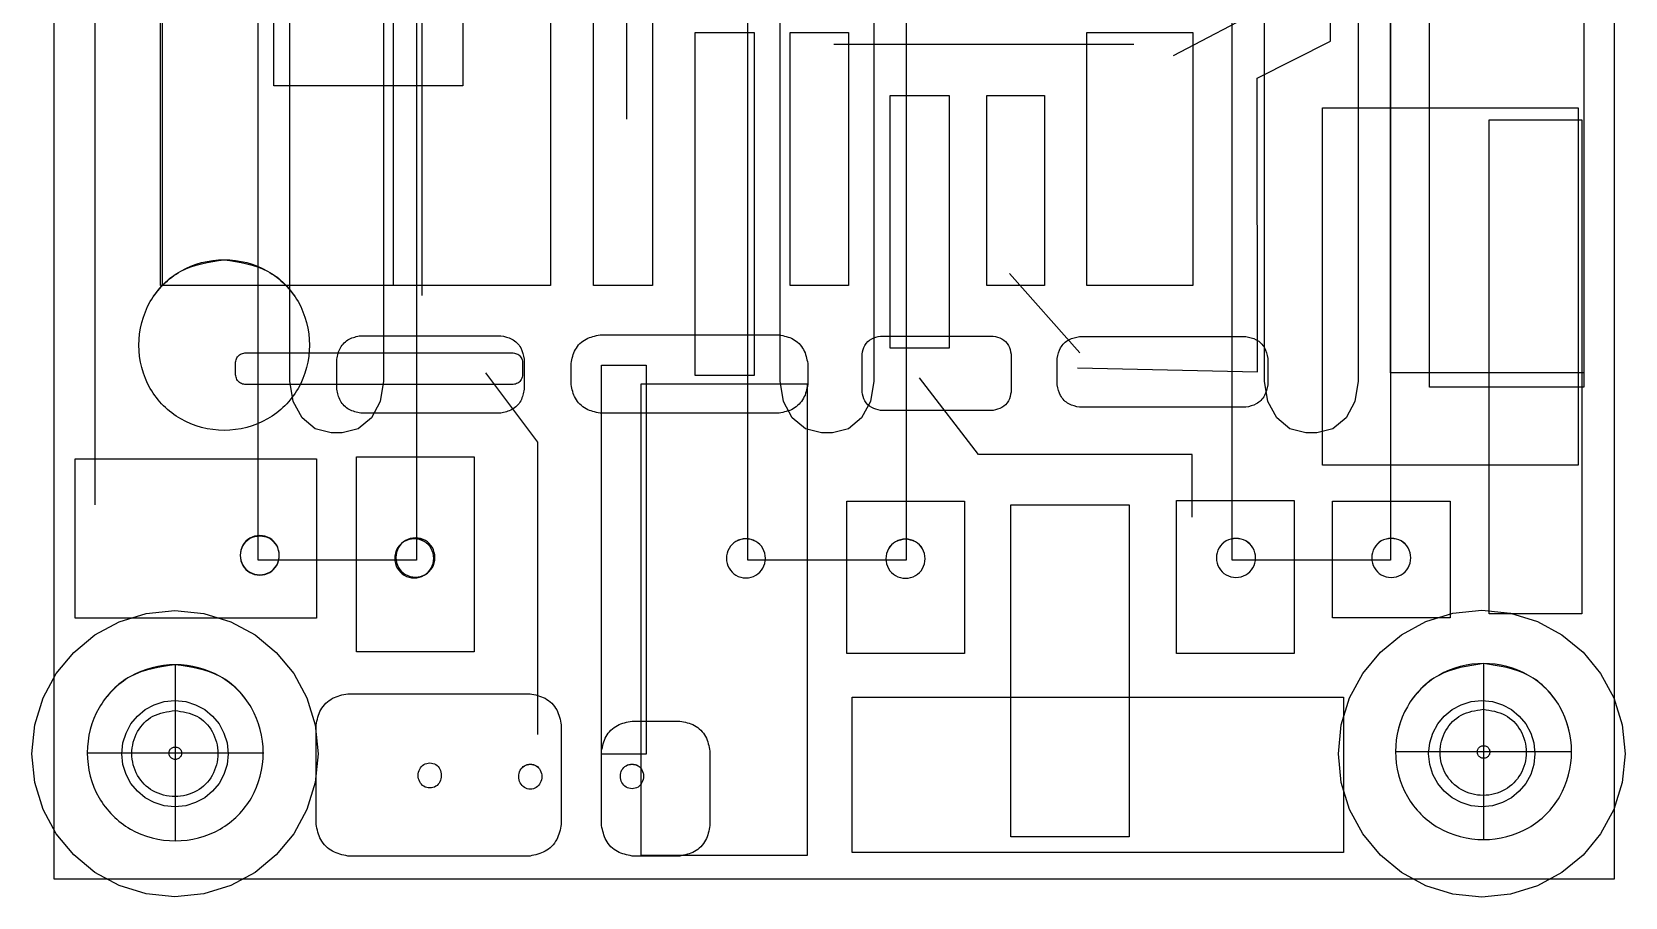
# Model space of a CAD drawing. Extents: x -21 to 20, y -50 to 50.
# Drawn here: x -20.6 to 20.13, y -50.47 to -28.35 of the extents above; entities that cross this region are included whole.
import ezdxf

# ---------------------------------------------------------------- set-up
doc = ezdxf.new("R2010")
doc.units = 0
for name, color, linetype in [('3d_parts', 7, 'CONTINUOUS'), ('CaseOpenings', 7, 'CONTINUOUS'), ('copper', 7, 'CONTINUOUS'), ('holes', 7, 'CONTINUOUS'), ('pcbBorder', 7, 'CONTINUOUS')]:
    doc.layers.add(name, color=color, linetype=linetype)

msp = doc.modelspace()

# ---------------------------------------------------------------- linework, layer by layer
at = {"layer": '3d_parts', "color": 2}
for points in [[(-10.771737, -41.853474), (-14.817866, -41.853474), (-14.817866, 17.030029), (-10.771737, 17.030029)], [(1.751195, -41.853474), (-2.294935, -41.853474), (-2.294935, 17.030029), (1.751195, 17.030029)], [(14.1346, -41.853474), (10.08847, -41.853474), (10.08847, 17.030029), (14.1346, 17.030029)]]:
    msp.add_lwpolyline(points, close=True, dxfattribs=at)
at = {"layer": 'CaseOpenings', "color": 1}
for points in [[(-11.613293, 12.088809), (-11.613293, -0.253074), (-11.613293, -12.59501), (-11.613293, -24.93692), (-11.613293, -37.278829), (-11.695859, -37.794846), (-11.921291, -38.215375), (-12.256195, -38.498426), (-12.667176, -38.602089), (-12.737712, -38.602089), (-12.808247, -38.602089), (-12.878782, -38.602089), (-12.949318, -38.602089), (-13.360299, -38.498426), (-13.695203, -38.215375), (-13.920635, -37.794846), (-14.003201, -37.278829), (-14.003201, -24.93692), (-14.003201, -12.59501), (-14.003201, -0.253074), (-14.003201, 12.088809)], [(0.921426, 12.088809), (0.921426, -0.2531), (0.921426, -12.59501), (0.921426, -24.936893), (0.921426, -37.278829), (0.838861, -37.794846), (0.613429, -38.215375), (0.278525, -38.498452), (-0.132457, -38.602116), (-0.202992, -38.602116), (-0.273527, -38.602116), (-0.344063, -38.602116), (-0.414598, -38.602116), (-0.825579, -38.498452), (-1.160483, -38.215375), (-1.385916, -37.794846), (-1.468481, -37.278829), (-1.468481, -24.936893), (-1.468481, -12.59501), (-1.468481, -0.2531), (-1.468481, 12.088809)], [(13.306689, 12.088809), (13.306689, -0.2531), (13.306689, -12.59501), (13.306689, -24.936893), (13.306689, -37.278829), (13.22411, -37.794846), (12.99864, -38.215375), (12.66368, -38.498426), (12.252631, -38.602089), (12.182083, -38.602089), (12.111537, -38.602089), (12.040989, -38.602089), (11.970443, -38.602089), (11.559392, -38.498426), (11.224433, -38.215375), (10.998962, -37.794846), (10.916385, -37.278829), (10.916385, -24.936893), (10.916385, -12.59501), (10.916385, -0.2531), (10.916385, 12.088809)]]:
    msp.add_lwpolyline(points, dxfattribs=at)
at = {"layer": 'copper', "color": 7}
for points in [[(14.864251, 15.903452), (14.874128, 3.033448), (3.074097, 3.033448), (3.074097, -7.196373), (9.57401, -9.196618), (9.57401, -17.366576), (10.934317, -18.56637), (10.924086, -27.73645), (8.57424, -28.966583)], [(6.134083, -36.936516), (10.734293, -37.036352), (10.724062, -29.536317), (12.60401, -28.586289), (12.633996, -17.696422), (11.174205, -16.376331), (11.134341, -9.296454), (17.683996, -9.356426), (17.683996, -2.756677)], [(-8.965822, -17.136565), (-18.99562, -17.126335), (-18.99562, -40.436415)], [(4.584335, -24.216443), (4.584335, -27.046418), (-5.395721, -27.056296), (-5.395721, -30.586534)], [(-0.095955, -28.666369), (7.574118, -28.666369)], [(6.194055, -36.556575), (4.394188, -34.526345)], [(-12.195847, -36.11631), (-8.615868, -36.11631)], [(-12.195847, -36.11631), (-8.615868, -36.11631)], [(-6.075875, -36.096554), (-1.495774, -36.096554)], [(-6.075875, -36.096554), (-1.495774, -36.096554)], [(1.094314, -36.126541), (3.974031, -36.126541)], [(1.094314, -36.126541), (3.974031, -36.126541)], [(6.184177, -36.136418), (10.434079, -36.136418)], [(6.184177, -36.136418), (10.434079, -36.136418)], [(-15.155644, -36.556575), (-8.295899, -36.556575)], [(-15.155644, -36.556575), (-8.295899, -36.556575)], [(0.624062, -37.556345), (0.624062, -36.586561)], [(0.624062, -37.556345), (0.624062, -36.586561)], [(4.434052, -36.586561), (4.434052, -37.556345)], [(4.434052, -36.586561), (4.434052, -37.556345)], [(-15.395885, -37.116432), (-15.395885, -36.796464)], [(-15.395885, -37.116432), (-15.395885, -36.796464)], [(-12.805798, -37.486495), (-12.805798, -36.716383)], [(-12.805798, -37.486495), (-12.805798, -36.716383)], [(-7.66584, -46.306268), (-7.66584, -38.836572), (-8.995808, -37.066338)], [(-8.055658, -36.796464), (-8.055658, -37.116432)], [(-8.055658, -36.796464), (-8.055658, -37.116432)], [(-8.015794, -36.716383), (-8.015794, -37.486495)], [(-8.015794, -36.716383), (-8.015794, -37.486495)], [(-6.815648, -37.366551), (-6.815648, -36.82645)], [(-6.815648, -37.366551), (-6.815648, -36.82645)], [(-0.765878, -36.82645), (-0.765878, -37.366551)], [(-0.765878, -36.82645), (-0.765878, -37.366551)], [(5.61409, -37.376429), (5.61409, -36.696275)], [(5.61409, -37.376429), (5.61409, -36.696275)], [(10.994289, -36.696275), (10.994289, -37.376429)], [(10.994289, -36.696275), (10.994289, -37.376429)], [(-8.295899, -37.366551), (-15.155644, -37.366551)], [(-8.295899, -37.366551), (-15.155644, -37.366551)], [(9.064247, -40.756383), (9.064247, -39.15654), (3.604321, -39.15654), (2.094083, -37.196513)], [(-8.615868, -38.096446), (-12.195847, -38.096446)], [(-8.615868, -38.096446), (-12.195847, -38.096446)], [(-1.495774, -38.096446), (-6.075875, -38.096446)], [(-1.495774, -38.096446), (-6.075875, -38.096446)], [(3.974031, -38.026244), (1.094314, -38.026244)], [(3.974031, -38.026244), (1.094314, -38.026244)], [(10.434079, -37.946516), (6.184177, -37.946516)], [(10.434079, -37.946516), (6.184177, -37.946516)], [(-12.525693, -45.266282), (-7.865864, -45.266282)], [(-12.525693, -45.266282), (-7.865864, -45.266282)], [(-5.255669, -45.966544), (-4.035767, -45.966544)], [(-5.255669, -45.966544), (-4.035767, -45.966544)], [(-13.335669, -48.606373), (-13.335669, -46.06638)], [(-13.335669, -48.606373), (-13.335669, -46.06638)], [(-7.065767, -46.06638), (-7.065767, -48.606373)], [(-7.065767, -46.06638), (-7.065767, -48.606373)], [(-6.035658, -48.636359), (-6.035658, -46.736303)], [(-6.035658, -48.636359), (-6.035658, -46.736303)], [(-3.265655, -46.736303), (-3.265655, -48.636359)], [(-3.265655, -46.736303), (-3.265655, -48.636359)], [(-7.865864, -49.416348), (-12.525693, -49.416348)], [(-7.865864, -49.416348), (-12.525693, -49.416348)], [(-4.035767, -49.416348), (-5.255669, -49.416348)], [(-4.035767, -49.416348), (-5.255669, -49.416348)]]:
    msp.add_lwpolyline(points, dxfattribs=at)
for points in [[(17.10403, -10.756597), (19.074289, -10.756597), (19.074289, -37.436401), (15.134125, -37.436401), (15.134125, -10.756597), (17.10403, -10.756597), (19.074289, -10.756597), (19.074289, -37.436401), (15.134125, -37.436401), (15.134125, -10.756597)], [(16.604146, -11.666408), (19.074289, -11.666408), (19.074289, -37.066338), (14.134003, -37.066338), (14.134003, -11.666408), (16.604146, -11.666408), (19.074289, -11.666408), (19.074289, -37.066338), (14.134003, -37.066338), (14.134003, -11.666408)], [(-14.315683, -19.336481), (-11.365763, -19.336481), (-11.365763, -34.836436), (-17.265602, -34.836436), (-17.265602, -19.336481), (-14.315683, -19.336481), (-11.365763, -19.336481), (-11.365763, -34.836436), (-17.265602, -34.836436), (-17.265602, -19.336481)], [(-12.335899, -26.836516), (-7.345871, -26.836516), (-7.345871, -34.836436), (-17.315697, -34.836436), (-17.315697, -26.836516), (-12.335899, -26.836516), (-7.345871, -26.836516), (-7.345871, -34.836436), (-17.315697, -34.836436), (-17.315697, -26.836516)], [(-11.995822, -26.826286), (-9.585651, -26.826286), (-9.585651, -29.726464), (-14.415871, -29.726464), (-14.415871, -26.826286), (-11.995822, -26.826286), (-9.585651, -26.826286), (-9.585651, -29.726464), (-14.415871, -29.726464), (-14.415871, -26.826286)], [(-5.49591, -26.7963), (-4.735676, -26.7963), (-4.735676, -34.836436), (-6.245913, -34.836436), (-6.245913, -26.7963), (-5.49591, -26.7963), (-4.735676, -26.7963), (-4.735676, -34.836436), (-6.245913, -34.836436), (-6.245913, -26.7963)], [(-2.895945, -28.366509), (-2.135711, -28.366509), (-2.135711, -37.13654), (-3.645948, -37.13654), (-3.645948, -28.366509), (-2.895945, -28.366509), (-2.135711, -28.366509), (-2.135711, -37.13654), (-3.645948, -37.13654), (-3.645948, -28.366509)], [(-0.465665, -28.366509), (0.274108, -28.366509), (0.274108, -34.836436), (-1.215669, -34.836436), (-1.215669, -28.366509), (-0.465665, -28.366509), (0.274108, -28.366509), (0.274108, -34.836436), (-1.215669, -34.836436), (-1.215669, -28.366509)], [(7.734279, -28.366509), (9.084003, -28.366509), (9.084003, -34.836436), (6.374324, -34.836436), (6.374324, -28.366509), (7.734279, -28.366509), (9.084003, -28.366509), (9.084003, -34.836436), (6.374324, -34.836436), (6.374324, -28.366509)], [(2.104314, -29.976583), (2.854317, -29.976583), (2.854317, -36.436279), (1.34408, -36.436279), (1.34408, -29.976583), (2.104314, -29.976583), (2.854317, -29.976583), (2.854317, -36.436279), (1.34408, -36.436279), (1.34408, -29.976583)], [(4.554349, -29.976583), (5.284244, -29.976583), (5.284244, -34.836436), (3.814223, -34.836436), (3.814223, -29.976583), (4.554349, -29.976583), (5.284244, -29.976583), (5.284244, -34.836436), (3.814223, -34.836436), (3.814223, -29.976583)], [(15.663996, -30.296551), (18.934236, -30.296551), (18.934236, -39.426415), (12.394107, -39.426415), (12.394107, -30.296551), (15.663996, -30.296551), (18.934236, -30.296551), (18.934236, -39.426415), (12.394107, -39.426415), (12.394107, -30.296551)], [(17.834278, -30.596411), (19.024195, -30.596411), (19.024195, -43.226526), (16.65424, -43.226526), (16.65424, -30.596411), (17.834278, -30.596411), (19.024195, -30.596411), (19.024195, -43.226526), (16.65424, -43.226526), (16.65424, -30.596411)], [(-15.685868, -34.17639)], [(-6.035658, -36.866313), (-4.895836, -36.866313), (-4.895836, -46.816383), (-6.035658, -46.816383), (-6.035658, -36.866313), (-4.895836, -36.866313), (-4.895836, -46.816383), (-6.035658, -46.816383)], [(-5.025658, -37.346443), (-0.775756, -37.346443), (-0.775756, -49.40647), (-5.025658, -49.40647), (-5.025658, -37.346443), (-0.775756, -37.346443), (-0.775756, -49.40647), (-5.025658, -49.40647)], [(-19.495857, -39.266254), (-13.325791, -39.266254), (-13.325791, -43.33624), (-19.495857, -43.33624), (-19.495857, -39.266254), (-13.325791, -39.266254), (-13.325791, -43.33624), (-19.495857, -43.33624)], [(-12.305913, -39.216513), (-9.295669, -39.216513), (-9.295669, -44.19631), (-12.305913, -44.19631), (-12.305913, -39.216513), (-9.295669, -39.216513), (-9.295669, -44.19631), (-12.305913, -44.19631)], [(8.664198, -40.326348), (11.67409, -40.326348), (11.67409, -44.236526), (8.664198, -44.236526), (8.664198, -40.326348), (11.67409, -40.326348), (11.67409, -44.236526), (8.664198, -44.236526)], [(0.234244, -40.346457), (3.244135, -40.346457), (3.244135, -44.236526), (0.234244, -44.236526), (0.234244, -40.346457), (3.244135, -40.346457), (3.244135, -44.236526), (0.234244, -44.236526)], [(5.934059, -40.436415), (7.454174, -40.436415), (7.454174, -48.926341), (4.424174, -48.926341), (4.424174, -40.436415), (5.934059, -40.436415), (7.454174, -40.436415), (7.454174, -48.926341), (4.424174, -48.926341), (4.424174, -40.436415)], [(12.654104, -40.346457), (15.663996, -40.346457), (15.663996, -43.326362), (12.654104, -43.326362), (12.654104, -40.346457), (15.663996, -40.346457), (15.663996, -43.326362), (12.654104, -43.326362)], [(-14.775704, -41.226282)], [(-14.775704, -41.236512)], [(-10.825662, -41.306362)], [(-10.795676, -41.286254)], [(-2.345966, -41.306362)], [(1.734251, -41.31624)], [(10.184313, -41.296485)], [(14.154111, -41.296485)], [(-16.935756, -44.526509)], [(16.514188, -44.496523)], [(6.654076, -45.35624), (12.934209, -45.35624), (12.934209, -49.32639), (0.374296, -49.32639), (0.374296, -45.35624), (6.654076, -45.35624), (12.934209, -45.35624), (12.934209, -49.32639), (0.374296, -49.32639), (0.374296, -45.35624)], [(-16.945634, -45.696317)], [(16.50431, -45.666331)], [(-16.935756, -46.626236)], [(16.514188, -46.59625)], [(-10.425613, -47.036516)], [(-7.855634, -47.066502)], [(-5.255669, -47.066502)]]:
    msp.add_lwpolyline(points, close=True, dxfattribs=at)
at = {"layer": 'copper', "color": 1}
for points in [[(-10.635868, -26.42659), (-10.635868, -35.086555)], [(-16.935756, -44.526509), (-16.935756, -49.036408)], [(16.514188, -44.496523), (16.514188, -49.006422)], [(-19.185766, -46.776519), (-14.675868, -46.776519)], [(14.264177, -46.746533), (18.774076, -46.746533)]]:
    msp.add_lwpolyline(points, dxfattribs=at)
for points in [[(-15.685868, -34.17639)], [(-14.775704, -41.226282)], [(-14.775704, -41.236512)], [(-10.825662, -41.306362)], [(-10.795676, -41.286254)], [(-2.345966, -41.306362)], [(1.734251, -41.31624)], [(10.184313, -41.296485)], [(14.154111, -41.296485)], [(-16.935756, -44.526509)], [(16.514188, -44.496523)], [(-16.945634, -45.696317)], [(16.50431, -45.666331)], [(-16.935756, -46.626236)], [(16.514188, -46.59625)], [(-10.425613, -47.036516)], [(-7.855634, -47.066502)], [(-5.255669, -47.066502)]]:
    msp.add_lwpolyline(points, close=True, dxfattribs=at)
at = {"layer": 'copper', "color": 7}
for points, knots in [([(-15.685868, -34.17639), (-16.074188, -34.233033), (-16.83342, -34.343779), (-17.673322, -35.215758), (-17.964073, -36.35458), (-17.673286, -37.50455), (-16.833386, -38.343837), (-15.685789, -38.634793), (-14.538157, -38.343996), (-13.698104, -37.504105), (-13.407308, -36.356471), (-13.698069, -35.208806), (-14.538123, -34.368752), (-15.685789, -34.077991), (-16.83342, -34.368788), (-17.673322, -35.20884), (-17.964073, -36.356471), (-17.673286, -37.504072), (-16.833386, -38.34396), (-15.685789, -38.634793), (-14.538157, -38.343872), (-13.698104, -37.504584), (-13.407308, -36.35458), (-13.698069, -35.215725), (-14.538123, -34.343737), (-15.297464, -34.233022), (-15.685868, -34.17639)], [0, 0, 0, 0, 1.149378, 2.24723, 3.396846, 4.546221, 5.644008, 6.793383, 7.942998, 9.04085, 10.190228, 11.339847, 12.437763, 13.587382, 14.736761, 15.834612, 16.984228, 18.133603, 19.23139, 20.380765, 21.53038, 22.628232, 23.77761, 24.927229, 26.025145, 27.174764, 27.174764, 27.174764, 27.174764]), ([(-12.805798, -36.716383), (-12.78455, -36.616154), (-12.741019, -36.410816), (-12.50245, -36.178786), (-12.296607, -36.136842), (-12.195847, -36.11631)], [0, 0, 0, 0, 0.302992, 0.620736, 0.925413, 0.925413, 0.925413, 0.925413]), ([(-12.805798, -36.716383), (-12.78455, -36.616154), (-12.741019, -36.410816), (-12.50245, -36.178786), (-12.296607, -36.136842), (-12.195847, -36.11631)], [0, 0, 0, 0, 0.302992, 0.620736, 0.925413, 0.925413, 0.925413, 0.925413]), ([(-8.615868, -36.11631), (-8.515741, -36.136714), (-8.311536, -36.178326), (-8.077783, -36.41218), (-8.036185, -36.616318), (-8.015794, -36.716383)], [0, 0, 0, 0, 0.302378, 0.616686, 0.918892, 0.918892, 0.918892, 0.918892]), ([(-8.615868, -36.11631), (-8.515741, -36.136714), (-8.311536, -36.178326), (-8.077783, -36.41218), (-8.036185, -36.616318), (-8.015794, -36.716383)], [0, 0, 0, 0, 0.302378, 0.616686, 0.918892, 0.918892, 0.918892, 0.918892]), ([(-6.815648, -36.82645), (-6.790636, -36.70371), (-6.739681, -36.45366), (-6.449669, -36.170244), (-6.199137, -36.120854), (-6.075875, -36.096554)], [0, 0, 0, 0, 0.370283, 0.75436, 1.126345, 1.126345, 1.126345, 1.126345]), ([(-6.815648, -36.82645), (-6.790636, -36.70371), (-6.739681, -36.45366), (-6.449669, -36.170244), (-6.199137, -36.120854), (-6.075875, -36.096554)], [0, 0, 0, 0, 0.370283, 0.75436, 1.126345, 1.126345, 1.126345, 1.126345]), ([(-1.495774, -36.096554), (-1.373199, -36.120738), (-1.124348, -36.169836), (-0.83916, -36.455024), (-0.790062, -36.703876), (-0.765878, -36.82645)], [0, 0, 0, 0, 0.369533, 0.750232, 1.119766, 1.119766, 1.119766, 1.119766]), ([(-1.495774, -36.096554), (-1.373199, -36.120738), (-1.124348, -36.169836), (-0.83916, -36.455024), (-0.790062, -36.703876), (-0.765878, -36.82645)], [0, 0, 0, 0, 0.369533, 0.750232, 1.119766, 1.119766, 1.119766, 1.119766]), ([(0.624062, -36.586561), (0.640559, -36.509661), (0.674398, -36.351915), (0.85859, -36.174487), (1.016861, -36.142294), (1.094314, -36.126541)], [0, 0, 0, 0, 0.232533, 0.476992, 0.711268, 0.711268, 0.711268, 0.711268]), ([(0.624062, -36.586561), (0.640559, -36.509661), (0.674398, -36.351915), (0.85859, -36.174487), (1.016861, -36.142294), (1.094314, -36.126541)], [0, 0, 0, 0, 0.232533, 0.476992, 0.711268, 0.711268, 0.711268, 0.711268]), ([(3.974031, -36.126541), (4.050765, -36.142177), (4.207285, -36.174072), (4.38652, -36.353307), (4.418415, -36.509827), (4.434052, -36.586561)], [0, 0, 0, 0, 0.231739, 0.47269, 0.70443, 0.70443, 0.70443, 0.70443]), ([(3.974031, -36.126541), (4.050765, -36.142177), (4.207285, -36.174072), (4.38652, -36.353307), (4.418415, -36.509827), (4.434052, -36.586561)], [0, 0, 0, 0, 0.231739, 0.47269, 0.70443, 0.70443, 0.70443, 0.70443]), ([(5.61409, -36.696275), (5.633973, -36.602751), (5.674724, -36.41107), (5.897771, -36.194694), (6.090041, -36.155572), (6.184177, -36.136418)], [0, 0, 0, 0, 0.282737, 0.579483, 0.864138, 0.864138, 0.864138, 0.864138]), ([(5.61409, -36.696275), (5.633973, -36.602751), (5.674724, -36.41107), (5.897771, -36.194694), (6.090041, -36.155572), (6.184177, -36.136418)], [0, 0, 0, 0, 0.282737, 0.579483, 0.864138, 0.864138, 0.864138, 0.864138]), ([(10.434079, -36.136418), (10.527523, -36.155459), (10.718104, -36.194293), (10.93636, -36.412415), (10.975236, -36.602912), (10.994289, -36.696275)], [0, 0, 0, 0, 0.282206, 0.57557, 0.857543, 0.857543, 0.857543, 0.857543]), ([(10.434079, -36.136418), (10.527523, -36.155459), (10.718104, -36.194293), (10.93636, -36.412415), (10.975236, -36.602912), (10.994289, -36.696275)], [0, 0, 0, 0, 0.282206, 0.57557, 0.857543, 0.857543, 0.857543, 0.857543]), ([(-15.395885, -36.796464), (-15.387702, -36.756443), (-15.371003, -36.67478), (-15.277364, -36.581376), (-15.195684, -36.564734), (-15.155644, -36.556575)], [0, 0, 0, 0, 0.120873, 0.246642, 0.367575, 0.367575, 0.367575, 0.367575]), ([(-15.395885, -36.796464), (-15.387702, -36.756443), (-15.371003, -36.67478), (-15.277364, -36.581376), (-15.195684, -36.564734), (-15.155644, -36.556575)], [0, 0, 0, 0, 0.120873, 0.246642, 0.367575, 0.367575, 0.367575, 0.367575]), ([(-8.295899, -36.556575), (-8.25586, -36.564734), (-8.174179, -36.581376), (-8.080541, -36.67478), (-8.063842, -36.756443), (-8.055658, -36.796464)], [0, 0, 0, 0, 0.120933, 0.246703, 0.367575, 0.367575, 0.367575, 0.367575]), ([(-8.295899, -36.556575), (-8.25586, -36.564734), (-8.174179, -36.581376), (-8.080541, -36.67478), (-8.063842, -36.756443), (-8.055658, -36.796464)], [0, 0, 0, 0, 0.120933, 0.246703, 0.367575, 0.367575, 0.367575, 0.367575]), ([(-15.155644, -37.366551), (-15.195848, -37.35753), (-15.27875, -37.338928), (-15.370586, -37.2406), (-15.387584, -37.157174), (-15.395885, -37.116432)], [0, 0, 0, 0, 0.121739, 0.251035, 0.374445, 0.374445, 0.374445, 0.374445]), ([(-15.155644, -37.366551), (-15.195848, -37.35753), (-15.27875, -37.338928), (-15.370586, -37.2406), (-15.387584, -37.157174), (-15.395885, -37.116432)], [0, 0, 0, 0, 0.121739, 0.251035, 0.374445, 0.374445, 0.374445, 0.374445]), ([(-8.055658, -37.116432), (-8.063959, -37.157174), (-8.080957, -37.2406), (-8.172793, -37.338928), (-8.255696, -37.35753), (-8.295899, -37.366551)], [0, 0, 0, 0, 0.12341, 0.252706, 0.374445, 0.374445, 0.374445, 0.374445]), ([(-8.055658, -37.116432), (-8.063959, -37.157174), (-8.080957, -37.2406), (-8.172793, -37.338928), (-8.255696, -37.35753), (-8.295899, -37.366551)], [0, 0, 0, 0, 0.12341, 0.252706, 0.374445, 0.374445, 0.374445, 0.374445]), ([(-6.075875, -38.096446), (-6.199211, -38.071335), (-6.450194, -38.020234), (-6.737926, -37.736131), (-6.790198, -37.487569), (-6.815648, -37.366551)], [0, 0, 0, 0, 0.372646, 0.758319, 1.124261, 1.124261, 1.124261, 1.124261]), ([(-6.075875, -38.096446), (-6.199211, -38.071335), (-6.450194, -38.020234), (-6.737926, -37.736131), (-6.790198, -37.487569), (-6.815648, -37.366551)], [0, 0, 0, 0, 0.372646, 0.758319, 1.124261, 1.124261, 1.124261, 1.124261]), ([(-0.765878, -37.366551), (-0.7905, -37.487409), (-0.840897, -37.734794), (-1.123821, -38.020638), (-1.373127, -38.071449), (-1.495774, -38.096446)], [0, 0, 0, 0, 0.365184, 0.747494, 1.117692, 1.117692, 1.117692, 1.117692]), ([(-0.765878, -37.366551), (-0.7905, -37.487409), (-0.840897, -37.734794), (-1.123821, -38.020638), (-1.373127, -38.071449), (-1.495774, -38.096446)], [0, 0, 0, 0, 0.365184, 0.747494, 1.117692, 1.117692, 1.117692, 1.117692]), ([(6.184177, -37.946516), (6.089877, -37.926536), (5.896407, -37.885545), (5.675061, -37.664199), (5.63407, -37.470729), (5.61409, -37.376429)], [0, 0, 0, 0, 0.285416, 0.58557, 0.870986, 0.870986, 0.870986, 0.870986]), ([(6.184177, -37.946516), (6.089877, -37.926536), (5.896407, -37.885545), (5.675061, -37.664199), (5.63407, -37.470729), (5.61409, -37.376429)], [0, 0, 0, 0, 0.285416, 0.58557, 0.870986, 0.870986, 0.870986, 0.870986]), ([(10.994289, -37.376429), (10.975134, -37.470568), (10.936005, -37.662865), (10.71948, -37.885929), (10.527687, -37.926644), (10.434079, -37.946516)], [0, 0, 0, 0, 0.284659, 0.581469, 0.864443, 0.864443, 0.864443, 0.864443]), ([(10.994289, -37.376429), (10.975134, -37.470568), (10.936005, -37.662865), (10.71948, -37.885929), (10.527687, -37.926644), (10.434079, -37.946516)], [0, 0, 0, 0, 0.284659, 0.581469, 0.864443, 0.864443, 0.864443, 0.864443]), ([(-12.195847, -38.096446), (-12.296768, -38.07509), (-12.503784, -38.031282), (-12.740634, -37.794432), (-12.784442, -37.587417), (-12.805798, -37.486495)], [0, 0, 0, 0, 0.305434, 0.626524, 0.931958, 0.931958, 0.931958, 0.931958]), ([(-12.195847, -38.096446), (-12.296768, -38.07509), (-12.503784, -38.031282), (-12.740634, -37.794432), (-12.784442, -37.587417), (-12.805798, -37.486495)], [0, 0, 0, 0, 0.305434, 0.626524, 0.931958, 0.931958, 0.931958, 0.931958]), ([(-8.015794, -37.486495), (-8.036298, -37.587253), (-8.078183, -37.79308), (-8.310189, -38.031728), (-8.515579, -38.075213), (-8.615868, -38.096446)], [0, 0, 0, 0, 0.304654, 0.622343, 0.925485, 0.925485, 0.925485, 0.925485]), ([(-8.015794, -37.486495), (-8.036298, -37.587253), (-8.078183, -37.79308), (-8.310189, -38.031728), (-8.515579, -38.075213), (-8.615868, -38.096446)], [0, 0, 0, 0, 0.304654, 0.622343, 0.925485, 0.925485, 0.925485, 0.925485]), ([(1.094314, -38.026244), (1.016701, -38.009666), (0.85726, -37.97561), (0.674779, -37.793361), (0.640666, -37.633939), (0.624062, -37.556345)], [0, 0, 0, 0, 0.235033, 0.482831, 0.717804, 0.717804, 0.717804, 0.717804]), ([(1.094314, -38.026244), (1.016701, -38.009666), (0.85726, -37.97561), (0.674779, -37.793361), (0.640666, -37.633939), (0.624062, -37.556345)], [0, 0, 0, 0, 0.235033, 0.482831, 0.717804, 0.717804, 0.717804, 0.717804]), ([(4.434052, -37.556345), (4.418302, -37.633772), (4.386119, -37.791983), (4.20863, -37.976005), (4.050926, -38.009777), (3.974031, -38.026244)], [0, 0, 0, 0, 0.234188, 0.478525, 0.711031, 0.711031, 0.711031, 0.711031]), ([(4.434052, -37.556345), (4.418302, -37.633772), (4.386119, -37.791983), (4.20863, -37.976005), (4.050926, -38.009777), (3.974031, -38.026244)], [0, 0, 0, 0, 0.234188, 0.478525, 0.711031, 0.711031, 0.711031, 0.711031]), ([(-14.775704, -41.226282), (-14.686945, -41.239543), (-14.512945, -41.265539), (-14.320888, -41.465354), (-14.252821, -41.725998), (-14.320923, -41.989229), (-14.512978, -42.181233), (-14.775704, -42.249442), (-15.038429, -42.181262), (-15.230484, -41.989116), (-15.298586, -41.726441), (-15.230519, -41.46373), (-15.038463, -41.27143), (-14.775704, -41.203251), (-14.512945, -41.27143), (-14.320888, -41.46373), (-14.252821, -41.726441), (-14.320923, -41.989116), (-14.512978, -42.181262), (-14.775704, -42.249442), (-15.038429, -42.181233), (-15.230484, -41.989229), (-15.298586, -41.725998), (-15.230519, -41.465354), (-15.038463, -41.265539), (-14.864462, -41.239543), (-14.775704, -41.226282)], [0, 0, 0, 0, 0.26289, 0.515362, 0.778317, 1.041031, 1.293439, 1.556325, 1.819211, 2.071619, 2.334334, 2.597288, 2.84976, 3.11265, 3.37554, 3.628012, 3.890967, 4.153681, 4.406089, 4.668975, 4.931862, 5.184269, 5.446984, 5.709938, 5.962411, 6.2253, 6.2253, 6.2253, 6.2253]), ([(-14.775704, -41.236512), (-14.686952, -41.249744), (-14.513, -41.275678), (-14.32086, -41.475313), (-14.252839, -41.735955), (-14.32086, -41.999214), (-14.513, -42.19121), (-14.775704, -42.259271), (-15.038407, -42.191239), (-15.230547, -41.999101), (-15.298568, -41.736397), (-15.230547, -41.473694), (-15.038407, -41.281554), (-14.775704, -41.213532), (-14.513, -41.281554), (-14.32086, -41.473694), (-14.252839, -41.736397), (-14.32086, -41.999101), (-14.513, -42.191239), (-14.775704, -42.259271), (-15.038407, -42.19121), (-15.230547, -41.999214), (-15.298568, -41.735955), (-15.230547, -41.475313), (-15.038407, -41.275678), (-14.864455, -41.249744), (-14.775704, -41.236512)], [0, 0, 0, 0, 0.262866, 0.515218, 0.778085, 1.040951, 1.293303, 1.556169, 1.819035, 2.071387, 2.334254, 2.59712, 2.849472, 3.112338, 3.375205, 3.627556, 3.890423, 4.153289, 4.405641, 4.668507, 4.931374, 5.183725, 5.446592, 5.709458, 5.96181, 6.224676, 6.224676, 6.224676, 6.224676]), ([(-10.825662, -41.306362), (-10.736966, -41.319638), (-10.563043, -41.345672), (-10.37098, -41.545253), (-10.30273, -41.805882), (-10.370945, -42.069172), (-10.56301, -42.261242), (-10.82574, -42.329541), (-11.088507, -42.261306), (-11.280723, -42.069093), (-11.348948, -41.806325), (-11.280688, -41.543596), (-11.088473, -41.35153), (-10.82574, -41.283315), (-10.563044, -41.351565), (-10.37098, -41.543629), (-10.30273, -41.806325), (-10.370945, -42.069059), (-10.56301, -42.261271), (-10.82574, -42.329541), (-11.088507, -42.261277), (-11.280723, -42.069205), (-11.348948, -41.805882), (-11.280688, -41.54522), (-11.088472, -41.34563), (-10.914441, -41.319627), (-10.825662, -41.306362)], [0, 0, 0, 0, 0.262735, 0.515198, 0.777933, 1.040907, 1.293435, 1.556173, 1.819151, 2.071743, 2.334721, 2.59746, 2.849987, 3.112962, 3.375697, 3.62816, 3.890895, 4.153869, 4.406397, 4.669135, 4.932113, 5.184705, 5.447683, 5.710422, 5.962949, 6.225924, 6.225924, 6.225924, 6.225924]), ([(-10.795676, -41.286254), (-10.706976, -41.299531), (-10.533024, -41.32557), (-10.340959, -41.525306), (-10.272744, -41.78597), (-10.340994, -42.049222), (-10.533058, -42.241142), (-10.795754, -42.309432), (-11.058487, -42.241206), (-11.250702, -42.049143), (-11.318962, -41.786413), (-11.250737, -41.523647), (-11.058521, -41.33143), (-10.795754, -41.263206), (-10.533024, -41.331465), (-10.340959, -41.52368), (-10.272744, -41.786413), (-10.340994, -42.04911), (-10.533058, -42.241171), (-10.795754, -42.309432), (-11.058487, -42.241177), (-11.250702, -42.049256), (-11.318962, -41.78597), (-11.250737, -41.525273), (-11.05852, -41.325528), (-10.884459, -41.29952), (-10.795676, -41.286254)], [0, 0, 0, 0, 0.262738, 0.515266, 0.778241, 1.040975, 1.293438, 1.556173, 1.819148, 2.071675, 2.334414, 2.597392, 2.849984, 3.112962, 3.3757, 3.628228, 3.891203, 4.153937, 4.4064, 4.669135, 4.93211, 5.184637, 5.447376, 5.710354, 5.962946, 6.225924, 6.225924, 6.225924, 6.225924]), ([(-2.345966, -41.306362), (-2.257187, -41.319627), (-2.083155, -41.34563), (-1.89094, -41.54522), (-1.82268, -41.805882), (-1.890904, -42.069205), (-2.083121, -42.261277), (-2.345887, -42.329541), (-2.608617, -42.261271), (-2.800683, -42.069059), (-2.868897, -41.806325), (-2.800647, -41.543629), (-2.608583, -41.351565), (-2.345887, -41.283315), (-2.083155, -41.35153), (-1.89094, -41.543596), (-1.82268, -41.806325), (-1.890904, -42.069093), (-2.083121, -42.261306), (-2.345887, -42.329541), (-2.608617, -42.261242), (-2.800683, -42.069172), (-2.868897, -41.805882), (-2.800647, -41.545253), (-2.608584, -41.345672), (-2.434661, -41.319638), (-2.345966, -41.306362)], [0, 0, 0, 0, 0.262975, 0.515502, 0.778241, 1.041219, 1.293811, 1.556789, 1.819527, 2.072055, 2.335029, 2.597764, 2.850227, 3.112962, 3.375937, 3.628464, 3.891203, 4.154181, 4.406773, 4.669751, 4.932489, 5.185017, 5.447991, 5.710726, 5.963189, 6.225924, 6.225924, 6.225924, 6.225924]), ([(1.734251, -41.31624), (1.823009, -41.329501), (1.997008, -41.355497), (2.189073, -41.555314), (2.25712, -41.816), (2.189095, -42.079295), (1.996954, -42.27129), (1.734251, -42.339351), (1.471547, -42.271319), (1.279406, -42.079183), (1.211382, -41.816443), (1.279428, -41.55369), (1.471493, -41.361388), (1.734251, -41.29321), (1.997008, -41.361388), (2.189073, -41.55369), (2.25712, -41.816443), (2.189095, -42.079183), (1.996954, -42.271319), (1.734251, -42.339351), (1.471547, -42.27129), (1.279406, -42.079295), (1.211382, -41.816), (1.279428, -41.555314), (1.471493, -41.355497), (1.645493, -41.329501), (1.734251, -41.31624)], [0, 0, 0, 0, 0.26289, 0.515362, 0.778317, 1.041183, 1.293535, 1.556401, 1.819267, 2.071619, 2.334486, 2.59744, 2.849912, 3.112802, 3.375692, 3.628164, 3.891119, 4.153985, 4.406337, 4.669203, 4.93207, 5.184421, 5.447288, 5.710243, 5.962715, 6.225604, 6.225604, 6.225604, 6.225604]), ([(10.184313, -41.296485), (10.273006, -41.309733), (10.44691, -41.335709), (10.639058, -41.535265), (10.707227, -41.795927), (10.639058, -42.059208), (10.446909, -42.251118), (10.184235, -42.319261), (9.921524, -42.251183), (9.729224, -42.059129), (9.661046, -41.796369), (9.729224, -41.53361), (9.921524, -41.341553), (10.184235, -41.273486), (10.446909, -41.341589), (10.639058, -41.533644), (10.707227, -41.796369), (10.639058, -42.059095), (10.446909, -42.251147), (10.184235, -42.319261), (9.921524, -42.251154), (9.729224, -42.059242), (9.661046, -41.795927), (9.729224, -41.535232), (9.921525, -41.335667), (10.095538, -41.309721), (10.184313, -41.296485)], [0, 0, 0, 0, 0.262715, 0.515122, 0.778009, 1.040895, 1.293302, 1.556017, 1.818972, 2.071444, 2.334334, 2.597223, 2.849695, 3.11265, 3.375365, 3.627772, 3.890659, 4.153545, 4.405952, 4.668667, 4.931622, 5.184094, 5.446984, 5.709874, 5.962346, 6.2253, 6.2253, 6.2253, 6.2253]), ([(14.154111, -41.296485), (14.242862, -41.309716), (14.416814, -41.33565), (14.608954, -41.535285), (14.676976, -41.795927), (14.608954, -42.059186), (14.416814, -42.251182), (14.154111, -42.319243), (13.891407, -42.251211), (13.699267, -42.059073), (13.631246, -41.796369), (13.699267, -41.533666), (13.891407, -41.341526), (14.154111, -41.273504), (14.416814, -41.341526), (14.608954, -41.533666), (14.676976, -41.796369), (14.608954, -42.059073), (14.416814, -42.251211), (14.154111, -42.319243), (13.891407, -42.251182), (13.699267, -42.059186), (13.631246, -41.795927), (13.699267, -41.535285), (13.891407, -41.33565), (14.06536, -41.309716), (14.154111, -41.296485)], [0, 0, 0, 0, 0.262866, 0.515218, 0.778085, 1.040951, 1.293303, 1.556169, 1.819035, 2.071387, 2.334254, 2.59712, 2.849472, 3.112338, 3.375205, 3.627556, 3.890423, 4.153289, 4.405641, 4.668507, 4.931374, 5.183725, 5.446592, 5.709458, 5.96181, 6.224676, 6.224676, 6.224676, 6.224676]), ([(-16.935756, -44.526509), (-16.534838, -44.584897), (-15.751135, -44.699033), (-14.884046, -45.599028), (-14.584301, -46.774569), (-14.884046, -47.961636), (-15.751135, -48.828092), (-16.935756, -49.128012), (-18.120377, -48.82822), (-18.987466, -47.961143), (-19.287211, -46.776519), (-18.987466, -45.591898), (-18.120377, -44.724809), (-16.935756, -44.425065), (-15.751135, -44.724809), (-14.884046, -45.591898), (-14.584301, -46.776519), (-14.884046, -47.961143), (-15.751135, -48.82822), (-16.935756, -49.128012), (-18.120377, -48.828092), (-18.987466, -47.961636), (-19.287211, -46.774569), (-18.987466, -45.599028), (-18.120377, -44.699033), (-17.336674, -44.584897), (-16.935756, -44.526509)], [0, 0, 0, 0, 1.18662, 2.31957, 3.50619, 4.69281, 5.82576, 7.01238, 8.199, 9.33195, 10.51857, 11.70519, 12.83814, 14.02476, 15.211379, 16.34433, 17.53095, 18.717569, 19.85052, 21.03714, 22.223759, 23.35671, 24.54333, 25.729949, 26.8629, 28.049519, 28.049519, 28.049519, 28.049519]), ([(16.514188, -44.496523), (16.915106, -44.554911), (17.698809, -44.669047), (18.565898, -45.569042), (18.865642, -46.744583), (18.565898, -47.93165), (17.698809, -48.798106), (16.514188, -49.098026), (15.329566, -48.798234), (14.462477, -47.931157), (14.162733, -46.746533), (14.462477, -45.561912), (15.329566, -44.694823), (16.514188, -44.395079), (17.698809, -44.694823), (18.565898, -45.561912), (18.865642, -46.746533), (18.565898, -47.931157), (17.698809, -48.798234), (16.514188, -49.098026), (15.329566, -48.798106), (14.462477, -47.93165), (14.162733, -46.744583), (14.462477, -45.569042), (15.329566, -44.669047), (16.11327, -44.554911), (16.514188, -44.496523)], [0, 0, 0, 0, 1.18662, 2.31957, 3.50619, 4.69281, 5.82576, 7.01238, 8.199, 9.33195, 10.51857, 11.70519, 12.83814, 14.02476, 15.211379, 16.34433, 17.53095, 18.717569, 19.85052, 21.03714, 22.223759, 23.35671, 24.54333, 25.729949, 26.8629, 28.049519, 28.049519, 28.049519, 28.049519]), ([(-13.335669, -46.06638), (-13.307644, -45.932756), (-13.250301, -45.659342), (-12.933761, -45.349351), (-12.659847, -45.293591), (-12.525693, -45.266282)], [0, 0, 0, 0, 0.403816, 0.82627, 1.231774, 1.231774, 1.231774, 1.231774]), ([(-13.335669, -46.06638), (-13.307644, -45.932756), (-13.250301, -45.659342), (-12.933761, -45.349351), (-12.659847, -45.293591), (-12.525693, -45.266282)], [0, 0, 0, 0, 0.403816, 0.82627, 1.231774, 1.231774, 1.231774, 1.231774]), ([(-7.865864, -45.266282), (-7.732403, -45.293478), (-7.460174, -45.348951), (-7.148436, -45.660689), (-7.092963, -45.932918), (-7.065767, -46.06638)], [0, 0, 0, 0, 0.403056, 0.822133, 1.225189, 1.225189, 1.225189, 1.225189]), ([(-7.865864, -45.266282), (-7.732403, -45.293478), (-7.460174, -45.348951), (-7.148436, -45.660689), (-7.092963, -45.932918), (-7.065767, -46.06638)], [0, 0, 0, 0, 0.403056, 0.822133, 1.225189, 1.225189, 1.225189, 1.225189]), ([(-16.945634, -45.696317), (-17.141527, -45.724975), (-17.524619, -45.78102), (-17.948259, -46.22092), (-18.095345, -46.795361), (-17.948316, -47.375487), (-17.524601, -47.798885), (-16.945678, -47.946023), (-16.366777, -47.798828), (-15.943049, -47.375507), (-15.795874, -46.795361), (-15.943107, -46.2209), (-16.366755, -45.781078), (-16.7498, -45.724992), (-16.945634, -45.696317)], [0, 0, 0, 0, 0.579867, 1.133999, 1.713694, 2.293541, 2.847617, 3.427464, 4.007159, 4.561291, 5.141158, 5.720873, 6.275061, 6.854776, 6.854776, 6.854776, 6.854776]), ([(-6.035658, -46.736303), (-6.009268, -46.606939), (-5.95549, -46.343316), (-5.649824, -46.04438), (-5.385636, -45.992209), (-5.255669, -45.966544)], [0, 0, 0, 0, 0.390305, 0.795382, 1.187622, 1.187622, 1.187622, 1.187622]), ([(-6.035658, -46.736303), (-6.009268, -46.606939), (-5.95549, -46.343316), (-5.649824, -46.04438), (-5.385636, -45.992209), (-5.255669, -45.966544)], [0, 0, 0, 0, 0.390305, 0.795382, 1.187622, 1.187622, 1.187622, 1.187622]), ([(-4.035767, -45.966544), (-3.906547, -45.992108), (-3.644089, -46.044032), (-3.343224, -46.344661), (-3.291245, -46.607102), (-3.265655, -46.736303)], [0, 0, 0, 0, 0.389639, 0.791393, 1.180971, 1.180971, 1.180971, 1.180971]), ([(-4.035767, -45.966544), (-3.906547, -45.992108), (-3.644089, -46.044032), (-3.343224, -46.344661), (-3.291245, -46.607102), (-3.265655, -46.736303)], [0, 0, 0, 0, 0.389639, 0.791393, 1.180971, 1.180971, 1.180971, 1.180971]), ([(16.50431, -45.666331), (16.308392, -45.694994), (15.925239, -45.751051), (15.501438, -46.190881), (15.354196, -46.765375), (15.501381, -47.345555), (15.925259, -47.768878), (16.504231, -47.916042), (17.083167, -47.768843), (17.506894, -47.345521), (17.65407, -46.765375), (17.506837, -46.190914), (17.083188, -45.751092), (16.700144, -45.695006), (16.50431, -45.666331)], [0, 0, 0, 0, 0.579955, 1.134207, 1.713926, 2.293796, 2.847993, 3.427928, 4.007623, 4.561755, 5.141622, 5.721337, 6.275524, 6.85524, 6.85524, 6.85524, 6.85524]), ([(-16.935756, -46.626236), (-16.964225, -46.630449), (-17.019975, -46.638698), (-17.081588, -46.702693), (-17.103233, -46.786256), (-17.081588, -46.870653), (-17.019975, -46.932219), (-16.935756, -46.95388), (-16.851536, -46.932219), (-16.789923, -46.870653), (-16.768279, -46.786256), (-16.789923, -46.702693), (-16.851536, -46.638698), (-16.907287, -46.630449), (-16.935756, -46.626236)], [0, 0, 0, 0, 0.084301, 0.165086, 0.249387, 0.333688, 0.414473, 0.498774, 0.583074, 0.66386, 0.74816, 0.832461, 0.913246, 0.997547, 0.997547, 0.997547, 0.997547]), ([(16.514188, -46.59625), (16.485719, -46.600463), (16.429968, -46.608711), (16.368356, -46.672708), (16.346715, -46.756236), (16.368334, -46.840583), (16.430023, -46.901986), (16.514153, -46.923487), (16.598269, -46.902007), (16.659795, -46.840529), (16.681258, -46.756236), (16.659773, -46.672761), (16.598322, -46.608694), (16.542632, -46.600458), (16.514188, -46.59625)], [0, 0, 0, 0, 0.084301, 0.165086, 0.249387, 0.333599, 0.414264, 0.498542, 0.582731, 0.663276, 0.747465, 0.831742, 0.912408, 0.99662, 0.99662, 0.99662, 0.99662]), ([(-10.425613, -47.036516), (-10.479476, -47.045099), (-10.586164, -47.0621), (-10.700398, -47.191644), (-10.73899, -47.356171), (-10.700407, -47.522535), (-10.58613, -47.646914), (-10.426659, -47.691245), (-10.267516, -47.647452), (-10.158268, -47.520887), (-10.123809, -47.356484), (-10.158268, -47.192083), (-10.267516, -47.065516), (-10.426659, -47.021729), (-10.58613, -47.066034), (-10.700408, -47.190512), (-10.738987, -47.356484), (-10.700408, -47.522458), (-10.58613, -47.646934), (-10.426659, -47.691245), (-10.267516, -47.647433), (-10.158267, -47.520961), (-10.123812, -47.356176), (-10.158258, -47.193191), (-10.26755, -47.061733), (-10.372514, -47.044987), (-10.425613, -47.036516)], [0, 0, 0, 0, 0.159311, 0.315553, 0.48332, 0.651088, 0.80733, 0.966641, 1.123248, 1.276219, 1.443391, 1.610562, 1.763533, 1.920141, 2.079452, 2.235694, 2.403461, 2.571228, 2.72747, 2.886781, 3.043389, 3.19636, 3.363531, 3.530703, 3.683673, 3.840281, 3.840281, 3.840281, 3.840281]), ([(-7.855634, -47.066502), (-7.909497, -47.075085), (-8.016185, -47.092086), (-8.130419, -47.22163), (-8.169011, -47.386157), (-8.130428, -47.552521), (-8.016151, -47.6769), (-7.85668, -47.721231), (-7.697537, -47.677438), (-7.588289, -47.550873), (-7.55383, -47.38647), (-7.588289, -47.222069), (-7.697537, -47.095502), (-7.85668, -47.051715), (-8.016151, -47.09602), (-8.130429, -47.220498), (-8.169008, -47.38647), (-8.130429, -47.552444), (-8.016151, -47.67692), (-7.85668, -47.721231), (-7.697537, -47.67742), (-7.588288, -47.550947), (-7.553833, -47.386162), (-7.588279, -47.223177), (-7.697571, -47.091719), (-7.802535, -47.074973), (-7.855634, -47.066502)], [0, 0, 0, 0, 0.159311, 0.315553, 0.48332, 0.651088, 0.80733, 0.966641, 1.123248, 1.276219, 1.443391, 1.610562, 1.763533, 1.920141, 2.079452, 2.235694, 2.403461, 2.571228, 2.72747, 2.886781, 3.043389, 3.19636, 3.363531, 3.530703, 3.683673, 3.840281, 3.840281, 3.840281, 3.840281]), ([(-5.255669, -47.066502), (-5.309335, -47.074223), (-5.414659, -47.089376), (-5.531114, -47.213729), (-5.568895, -47.377041), (-5.530488, -47.542438), (-5.41622, -47.667031), (-5.256672, -47.711336), (-5.097423, -47.667625), (-4.9882, -47.540775), (-4.954075, -47.377328), (-4.987542, -47.214357), (-5.099042, -47.092232), (-5.256682, -47.053219), (-5.414621, -47.092834), (-5.531125, -47.212735), (-5.568892, -47.377323), (-5.530489, -47.542369), (-5.416219, -47.667048), (-5.256672, -47.711336), (-5.097423, -47.667608), (-4.988199, -47.540843), (-4.954078, -47.377051), (-4.987532, -47.21533), (-5.099078, -47.08891), (-5.202706, -47.074081), (-5.255669, -47.066502)], [0, 0, 0, 0, 0.158616, 0.311299, 0.476492, 0.6445, 0.800809, 0.960123, 1.116885, 1.269872, 1.437268, 1.601838, 1.751118, 1.90717, 2.065786, 2.218469, 2.383662, 2.55167, 2.707979, 2.867293, 3.024056, 3.177042, 3.344438, 3.509008, 3.658288, 3.81434, 3.81434, 3.81434, 3.81434]), ([(-12.525693, -49.416348), (-12.660008, -49.388214), (-12.9351, -49.330592), (-13.249912, -49.01578), (-13.307534, -48.740688), (-13.335669, -48.606373)], [0, 0, 0, 0, 0.40626, 0.832063, 1.238324, 1.238324, 1.238324, 1.238324]), ([(-12.525693, -49.416348), (-12.660008, -49.388214), (-12.9351, -49.330592), (-13.249912, -49.01578), (-13.307534, -48.740688), (-13.335669, -48.606373)], [0, 0, 0, 0, 0.40626, 0.832063, 1.238324, 1.238324, 1.238324, 1.238324]), ([(-7.065767, -48.606373), (-7.093076, -48.740526), (-7.148836, -49.014441), (-7.458827, -49.33098), (-7.732241, -49.388323), (-7.865864, -49.416348)], [0, 0, 0, 0, 0.405504, 0.827958, 1.231774, 1.231774, 1.231774, 1.231774]), ([(-7.065767, -48.606373), (-7.093076, -48.740526), (-7.148836, -49.014441), (-7.458827, -49.33098), (-7.732241, -49.388323), (-7.865864, -49.416348)], [0, 0, 0, 0, 0.405504, 0.827958, 1.231774, 1.231774, 1.231774, 1.231774]), ([(-5.255669, -49.416348), (-5.385805, -49.389857), (-5.651209, -49.33583), (-5.95514, -49.031899), (-6.009167, -48.766495), (-6.035658, -48.636359)], [0, 0, 0, 0, 0.392989, 0.801479, 1.194469, 1.194469, 1.194469, 1.194469]), ([(-5.255669, -49.416348), (-5.385805, -49.389857), (-5.651209, -49.33583), (-5.95514, -49.031899), (-6.009167, -48.766495), (-6.035658, -48.636359)], [0, 0, 0, 0, 0.392989, 0.801479, 1.194469, 1.194469, 1.194469, 1.194469]), ([(-3.265655, -48.636359), (-3.29135, -48.766332), (-3.343586, -49.030563), (-3.642696, -49.336165), (-3.906379, -49.389954), (-4.035767, -49.416348)], [0, 0, 0, 0, 0.392267, 0.797463, 1.187855, 1.187855, 1.187855, 1.187855]), ([(-3.265655, -48.636359), (-3.29135, -48.766332), (-3.343586, -49.030563), (-3.642696, -49.336165), (-3.906379, -49.389954), (-4.035767, -49.416348)], [0, 0, 0, 0, 0.392267, 0.797463, 1.187855, 1.187855, 1.187855, 1.187855])]:
    msp.add_open_spline(points, degree=3, knots=knots, dxfattribs=at)
at = {"layer": 'copper', "color": 1}
for points, knots in [([(-16.945634, -45.696317), (-17.141527, -45.724975), (-17.524619, -45.78102), (-17.948259, -46.22092), (-18.095345, -46.795361), (-17.948316, -47.375487), (-17.524601, -47.798885), (-16.945678, -47.946023), (-16.366777, -47.798828), (-15.943049, -47.375507), (-15.795874, -46.795361), (-15.943107, -46.2209), (-16.366755, -45.781078), (-16.7498, -45.724992), (-16.945634, -45.696317)], [0, 0, 0, 0, 0.579867, 1.133999, 1.713694, 2.293541, 2.847617, 3.427464, 4.007159, 4.561291, 5.141158, 5.720873, 6.275061, 6.854776, 6.854776, 6.854776, 6.854776]), ([(16.50431, -45.666331), (16.308392, -45.694994), (15.925239, -45.751051), (15.501438, -46.190881), (15.354196, -46.765375), (15.501381, -47.345555), (15.925259, -47.768878), (16.504231, -47.916042), (17.083167, -47.768843), (17.506894, -47.345521), (17.65407, -46.765375), (17.506837, -46.190914), (17.083188, -45.751092), (16.700144, -45.695006), (16.50431, -45.666331)], [0, 0, 0, 0, 0.579955, 1.134207, 1.713926, 2.293796, 2.847993, 3.427928, 4.007623, 4.561755, 5.141622, 5.721337, 6.275524, 6.85524, 6.85524, 6.85524, 6.85524]), ([(-16.935756, -46.626236), (-16.964225, -46.630449), (-17.019975, -46.638698), (-17.081588, -46.702693), (-17.103233, -46.786256), (-17.081588, -46.870653), (-17.019975, -46.932219), (-16.935756, -46.95388), (-16.851536, -46.932219), (-16.789923, -46.870653), (-16.768279, -46.786256), (-16.789923, -46.702693), (-16.851536, -46.638698), (-16.907287, -46.630449), (-16.935756, -46.626236)], [0, 0, 0, 0, 0.084301, 0.165086, 0.249387, 0.333688, 0.414473, 0.498774, 0.583074, 0.66386, 0.74816, 0.832461, 0.913246, 0.997547, 0.997547, 0.997547, 0.997547]), ([(16.514188, -46.59625), (16.485719, -46.600463), (16.429968, -46.608711), (16.368356, -46.672708), (16.346715, -46.756236), (16.368334, -46.840583), (16.430023, -46.901986), (16.514153, -46.923487), (16.598269, -46.902007), (16.659795, -46.840529), (16.681258, -46.756236), (16.659773, -46.672761), (16.598322, -46.608694), (16.542632, -46.600458), (16.514188, -46.59625)], [0, 0, 0, 0, 0.084301, 0.165086, 0.249387, 0.333599, 0.414264, 0.498542, 0.582731, 0.663276, 0.747465, 0.831742, 0.912408, 0.99662, 0.99662, 0.99662, 0.99662])]:
    msp.add_open_spline(points, degree=3, knots=knots, dxfattribs=at)
at = {"layer": 'holes', "color": 2}
for points in [[(-13.283902, -46.800043), (-13.358248, -47.537516), (-13.571475, -48.224427), (-13.908867, -48.846039), (-14.355709, -49.387562), (-14.897287, -49.834443), (-15.518885, -50.171813), (-16.205787, -50.38504), (-16.943279, -50.459362), (-17.680769, -50.38504), (-18.367671, -50.171813), (-18.989267, -49.834443), (-19.530844, -49.387562), (-19.977687, -48.845986), (-20.315078, -48.224427), (-20.528304, -47.537516), (-20.60265, -46.800043), (-20.528305, -46.062544), (-20.315079, -45.375633), (-19.977687, -44.754021), (-19.530845, -44.212445), (-18.989268, -43.765644), (-18.367671, -43.428247), (-17.68077, -43.215019), (-16.943279, -43.140645), (-16.205787, -43.215019), (-15.518885, -43.428247), (-14.897287, -43.765644), (-14.355709, -44.212445), (-13.908866, -44.754021), (-13.571474, -45.375633), (-13.358247, -46.062544)], [(20.133773, -46.800043), (20.059287, -47.538918), (19.845654, -48.227099), (19.507626, -48.849902), (19.059945, -49.39243), (18.517346, -49.840158), (17.894576, -50.178163), (17.206383, -50.391814), (16.467502, -50.466268), (15.72862, -50.391814), (15.040421, -50.178163), (14.417657, -49.840158), (13.875058, -49.39243), (13.427377, -48.849823), (13.089349, -48.227099), (12.875722, -47.538918), (12.801237, -46.800043), (12.875722, -46.061141), (13.089349, -45.37296), (13.427371, -44.750184), (13.875058, -44.207577), (14.417657, -43.759929), (15.040421, -43.421897), (15.72862, -43.208272), (16.467502, -43.133739), (17.206383, -43.208272), (17.894576, -43.421897), (18.517346, -43.759929), (19.059945, -44.207577), (19.507626, -44.750184), (19.845654, -45.37296), (20.059287, -46.061141)], [(-15.58564, -46.800043), (-15.613222, -47.073649), (-15.69233, -47.328495), (-15.817503, -47.559106), (-15.983283, -47.760004), (-16.184209, -47.925792), (-16.414824, -48.050966), (-16.669666, -48.130077), (-16.943277, -48.157646), (-17.216888, -48.130077), (-17.47173, -48.050966), (-17.702344, -47.925792), (-17.90327, -47.760004), (-18.069049, -47.55908), (-18.194222, -47.328495), (-18.27333, -47.073649), (-18.300912, -46.800043), (-18.27333, -46.526411), (-18.194223, -46.271591), (-18.069049, -46.040954), (-17.90327, -45.840029), (-17.702344, -45.674268), (-17.47173, -45.549093), (-17.216888, -45.469983), (-16.943277, -45.442387), (-16.669666, -45.469983), (-16.414824, -45.549093), (-16.184209, -45.674268), (-15.983283, -45.840029), (-15.817503, -46.040954), (-15.69233, -46.271591), (-15.613222, -46.526411)], [(17.825141, -46.800043), (17.797559, -47.073649), (17.718449, -47.328495), (17.593276, -47.559106), (17.427498, -47.760004), (17.226571, -47.925792), (16.995956, -48.050966), (16.741115, -48.130077), (16.467504, -48.157646), (16.193892, -48.130077), (15.939049, -48.050966), (15.708437, -47.925792), (15.50751, -47.760004), (15.341732, -47.55908), (15.216558, -47.328495), (15.137451, -47.073649), (15.109869, -46.800043), (15.137451, -46.526411), (15.216558, -46.271591), (15.341729, -46.040954), (15.50751, -45.840029), (15.708437, -45.674268), (15.939049, -45.549093), (16.193892, -45.469983), (16.467504, -45.442387), (16.741115, -45.469983), (16.995956, -45.549093), (17.226571, -45.674268), (17.427498, -45.840029), (17.593276, -46.040954), (17.718449, -46.271591), (17.797559, -46.526411)]]:
    msp.add_lwpolyline(points, close=True, dxfattribs=at)
at = {"layer": 'pcbBorder', "color": 1}
msp.add_lwpolyline([(-20.033849, -50.00957), (-20.033849, 50.074846), (19.850574, 50.074846), (19.850574, -50.00957)], close=True, dxfattribs=at)

doc.saveas('drawing.dxf')
